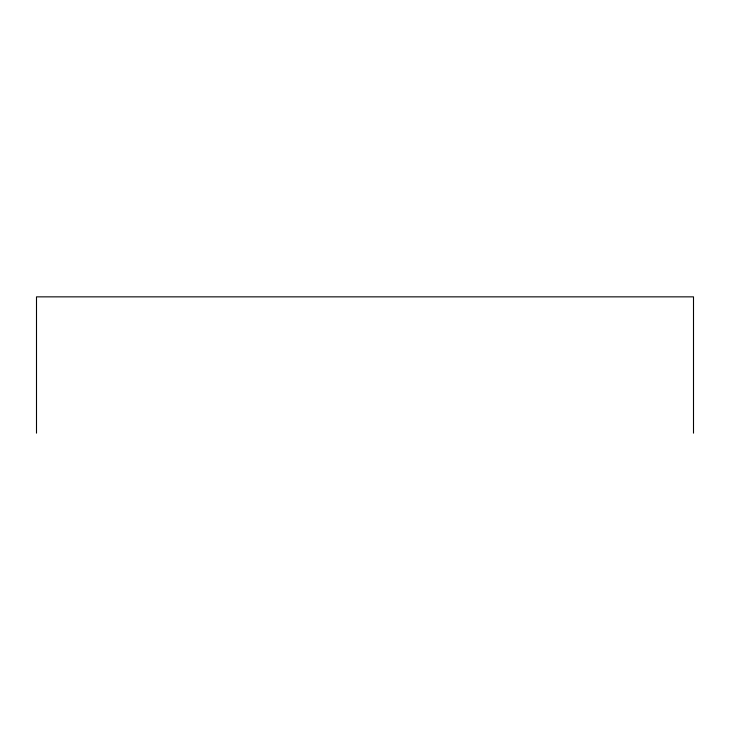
<?xml version="1.0" encoding="UTF-8"?>
<svg xmlns="http://www.w3.org/2000/svg" width="730" height="730" viewBox="0 0 730 730"><rect width="100%" height="100%" fill="white"/><g stroke="black" fill="none" stroke-linecap="round" stroke-linejoin="round"><path stroke-width="1.09" d="M693.5 433.145L693.5 296.854L36.5 296.854L36.5 433.145"/></g></svg>
